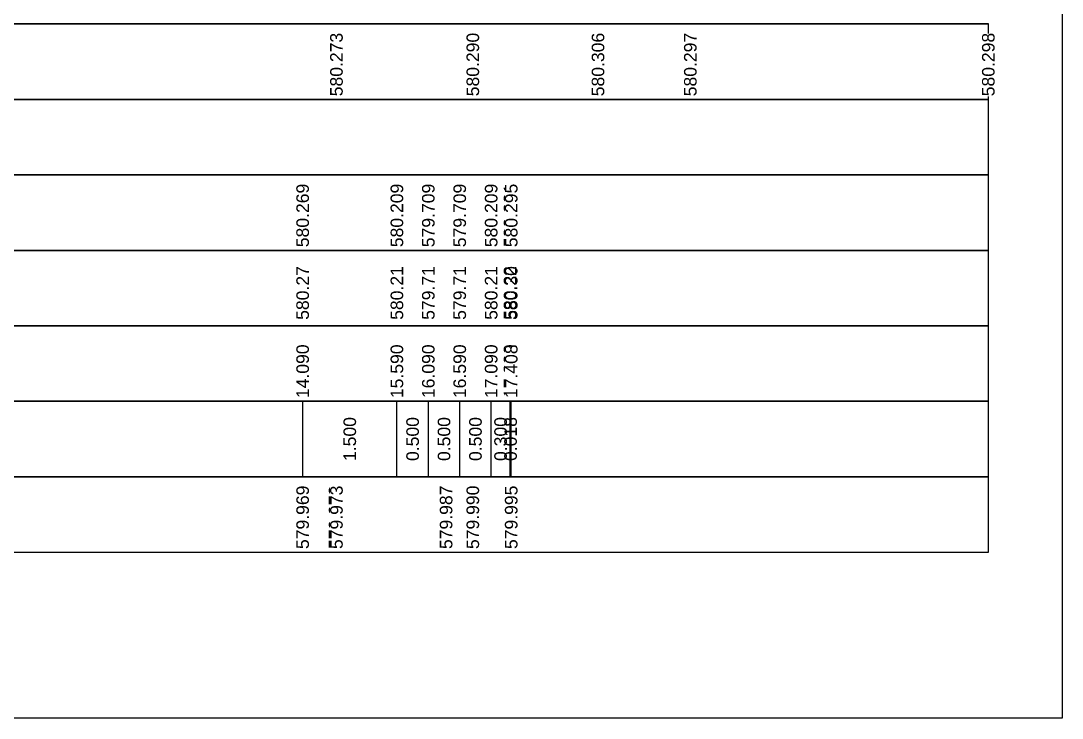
# Model space of a CAD drawing. Header units: millimetres. Extents: x 2762 to 3076, y 916 to 3305.
# Drawn here: x 2907.98 to 2924.55, y 985.65 to 996.73 of the extents above; entities that cross this region are included whole.
import ezdxf

# ---------------------------------------------------------------- set-up
doc = ezdxf.new("R2010")
doc.units = ezdxf.units.MM
doc.header["$LTSCALE"] = 2
doc.styles.add('C3D_Profil_Travers', font='romans.shx')

msp = doc.modelspace()

# ---------------------------------------------------------------- linework, layer by layer
at = {"color": 7, "linetype": 'Continuous', "lineweight": -3}
for p, q in [((2873.379, 996.684), (2923.381, 996.684)), ((2912.469, 989.484), (2912.469, 990.684)), ((2912.469, 989.484), (2912.469, 990.684)), ((2913.969, 989.484), (2913.969, 990.684)), ((2913.969, 989.484), (2913.969, 990.684)), ((2914.469, 989.484), (2914.469, 990.684)), ((2914.469, 989.484), (2914.469, 990.684)), ((2914.969, 989.484), (2914.969, 990.684)), ((2914.969, 989.484), (2914.969, 990.684)), ((2915.469, 989.484), (2915.469, 990.684)), ((2915.469, 989.484), (2915.469, 990.684)), ((2915.769, 989.484), (2915.769, 990.684)), ((2915.769, 989.484), (2915.769, 990.684)), ((2915.788, 989.484), (2915.788, 990.684))]:
    msp.add_line(p, q, dxfattribs=at)
for points in [[(2873.379, 995.484), (2923.381, 995.484), (2923.381, 996.684), (2873.379, 996.684)], [(2873.379, 994.284), (2923.381, 994.284), (2923.381, 995.484), (2873.379, 995.484)], [(2873.379, 993.084), (2923.381, 993.084), (2923.381, 994.284), (2873.379, 994.284)], [(2873.379, 991.884), (2923.381, 991.884), (2923.381, 993.084), (2873.379, 993.084)], [(2873.379, 990.684), (2923.381, 990.684), (2923.381, 991.884), (2873.379, 991.884)], [(2873.379, 989.484), (2923.381, 989.484), (2923.381, 990.684), (2873.379, 990.684)], [(2873.379, 988.284), (2923.381, 988.284), (2923.381, 989.484), (2873.379, 989.484)]]:
    msp.add_3dface(points, dxfattribs=at)

# ---------------------------------------------------------------- texts
at = {"color": 7, "linetype": 'Continuous', "lineweight": -3, "char_height": 0.2, "rotation": 90, "style": 'C3D_Profil_Travers'}
for s, insert, attachment_point in [('{\\fArial|b0|i0|c0|p34;580.27}', (2912.469, 991.979), 4), ('{\\fArial|b0|i0|c0|p34;580.21}', (2913.969, 991.979), 4), ('{\\fArial|b0|i0|c0|p34;579.71}', (2914.469, 991.979), 4), ('{\\fArial|b0|i0|c0|p34;579.71}', (2914.969, 991.979), 4), ('{\\fArial|b0|i0|c0|p34;580.21}', (2915.469, 991.979), 4), ('{\\fArial|b0|i0|c0|p34;580.22}', (2915.769, 991.979), 4), ('{\\fArial|b0|i0|c0|p34;580.30}', (2915.788, 991.979), 4), ('{\\fArial|b0|i0|c0|p34;1.500}', (2913.219, 990.084), 5), ('{\\fArial|b0|i0|c0|p34;0.500}', (2914.219, 990.084), 5), ('{\\fArial|b0|i0|c0|p34;0.500}', (2914.719, 990.084), 5), ('{\\fArial|b0|i0|c0|p34;0.500}', (2915.219, 990.084), 5), ('{\\fArial|b0|i0|c0|p34;0.300}', (2915.619, 990.084), 5), ('{\\fArial|b0|i0|c0|p34;0.018}', (2915.778, 990.084), 5)]:
    msp.add_mtext(s, dxfattribs=dict(at, insert=insert, attachment_point=attachment_point))

# ---------------------------------------------------------------- next in the draw order: texts
at = {"color": 7, "linetype": 'Continuous', "lineweight": -3, "char_height": 0.2, "attachment_point": 4, "rotation": 90, "style": 'C3D_Profil_Travers', "bg_fill": 3, "box_fill_scale": 1.000375, "bg_fill_color": 256, "bg_fill_true_color": 13158600, "bg_fill_transparency": 0}
for s, insert, width in [('{\\fArial|b0|i0|c0|p34;580.273}', (2913.007, 995.534), 0.99553), ('{\\fArial|b0|i0|c0|p34;580.290}', (2915.177, 995.534), 0.99484), ('{\\fArial|b0|i0|c0|p34;580.306}', (2917.169, 995.534), 0.99539), ('{\\fArial|b0|i0|c0|p34;580.297}', (2918.638, 995.534), 0.99553), ('{\\fArial|b0|i0|c0|p34;580.298}', (2923.38, 995.534), 0.99595), ('{\\fArial|b0|i0|c0|p34;580.269}', (2912.469, 993.134), 0.99595), ('{\\fArial|b0|i0|c0|p34;580.209}', (2913.969, 993.134), 0.99595), ('{\\fArial|b0|i0|c0|p34;579.709}', (2914.469, 993.134), 0.99595), ('{\\fArial|b0|i0|c0|p34;579.709}', (2914.969, 993.134), 0.99595), ('{\\fArial|b0|i0|c0|p34;580.209}', (2915.469, 993.134), 0.99595), ('{\\fArial|b0|i0|c0|p34;580.221}', (2915.769, 993.134), 0.95654), ('{\\fArial|b0|i0|c0|p34;\\C256;14.090}', (2912.469, 990.734), 0.81889), ('{\\fArial|b0|i0|c0|p34;\\C256;15.590}', (2913.969, 990.734), 0.81889), ('{\\fArial|b0|i0|c0|p34;\\C256;16.090}', (2914.469, 990.734), 0.81889), ('{\\fArial|b0|i0|c0|p34;\\C256;16.590}', (2914.969, 990.734), 0.81889), ('{\\fArial|b0|i0|c0|p34;\\C256;17.090}', (2915.469, 990.734), 0.81889), ('{\\fArial|b0|i0|c0|p34;\\C256;17.390}', (2915.769, 990.734), 0.81889), ('{\\fArial|b0|i0|c0|p34;579.969}', (2912.469, 988.334), 0.99595), ('{\\fArial|b0|i0|c0|p34;579.973}', (2912.986, 988.334), 0.99553), ('{\\fArial|b0|i0|c0|p34;579.987}', (2914.752, 988.334), 0.99553), ('{\\fArial|b0|i0|c0|p34;579.990}', (2915.177, 988.334), 0.99484), ('{\\fArial|b0|i0|c0|p34;579.995}', (2915.788, 988.334), 0.99705)]:
    msp.add_mtext(s, dxfattribs=dict(at, insert=insert, width=width))

# ---------------------------------------------------------------- next in the draw order: texts
for s, insert, width in [('{\\fArial|b0|i0|c0|p34;580.295}', (2915.788, 993.134), 0.99705), ('{\\fArial|b0|i0|c0|p34;\\C256;17.408}', (2915.788, 990.734), 0.81999), ('{\\fArial|b0|i0|c0|p34;579.973}', (2913.007, 988.334), 0.99553)]:
    msp.add_mtext(s, dxfattribs=dict(at, insert=insert, width=width))

# ---------------------------------------------------------------- next in the draw order: linework, layer by layer
msp.add_lwpolyline([(2865.388, 1015.145), (2924.554, 1015.145), (2924.554, 985.645), (2865.388, 985.645)], close=True)

doc.saveas('drawing.dxf')
